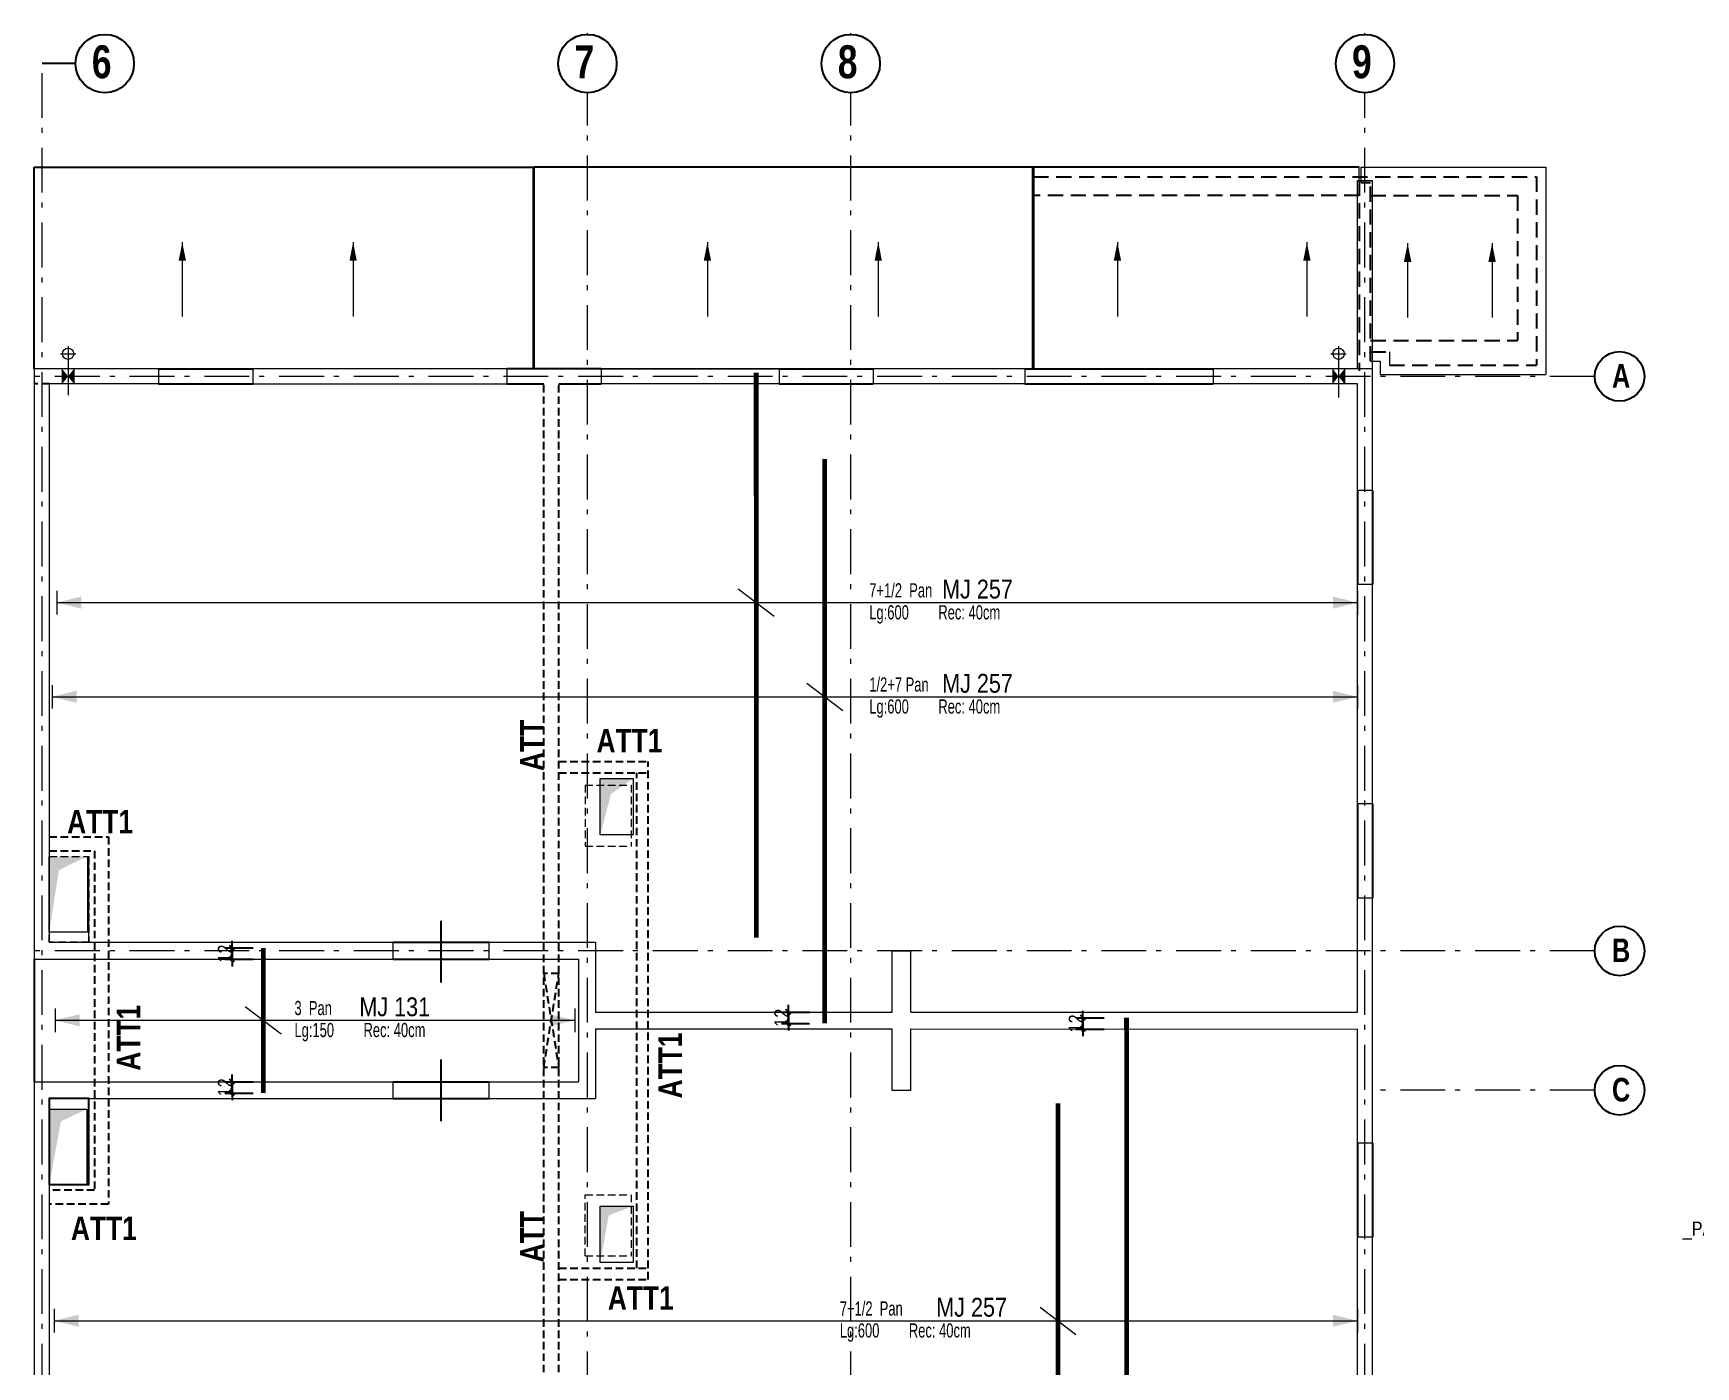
# Model space of a CAD drawing. Header units: centimetres. Extents: x 24964 to 31264, y 2319 to 6519.
# Drawn here: x 28473 to 30239, y 3850 to 5266 of the extents above; entities that cross this region are included whole.
import ezdxf
from ezdxf.enums import TextEntityAlignment as Align

# ---------------------------------------------------------------- set-up
doc = ezdxf.new("R2010")
doc.units = ezdxf.units.CM
doc.header["$LTSCALE"] = 12.7
doc.header["$PDMODE"] = 1
doc.header["$PDSIZE"] = -2
for name, pattern in [('CACHEX2', [19.05, 12.7, -6.35]), ('Style de ligne -6', [2.08328, 1.25, -0.41656, 0.13886, -0.27786]), ('TIRETPTX2', [50.8, 25.4, -12.7, 0, -12.7])]:
    doc.linetypes.add(name, pattern=pattern)
doc.layers.get('0').update_dxf_attribs({"lineweight": 5})
for name, color, linetype in [('01_ARMA_INF', 50, 'Continuous'), ('01_linteaux', 2, 'Continuous'), ('01_murs_sup', 2, 'CACHEX2'), ('01_texte', 230, 'Continuous'), ('_CAD_2_', 2, 'Continuous'), ('AA_COTES', 2, 'Continuous'), ('prlm-GT', 242, 'Continuous')]:
    doc.layers.add(name, color=color, linetype=linetype)
for name, color, linetype, lineweight in [('01_murs_coup', 5, 'Continuous', 60), ('01_résv', 32, 'Continuous', 9), ('B Général', 7, 'Continuous', 5)]:
    doc.layers.add(name, color=color, linetype=linetype, lineweight=lineweight)
doc.styles.add('impact', font='impact.ttf')
doc.styles.add('NARROW', font='ARIALN.TTF')
doc.styles.add('PATIO', font='ARIALN.TTF')
doc.styles.add('STYLE2', font='ARIALN.TTF')
doc.styles.add('Titre', font='ariblk.ttf')
doc.dimstyles.new('JB50', dxfattribs={"dimscale": 0.1, "dimtxt": 150, "dimasz": 15, "dimexe": 0.1, "dimexo": 0.1, "dimgap": 0.09, "dimtad": 1, "dimdec": 1, "dimdsep": 46, "dimtxsty": 'STYLE2', "dimblk1": 'BOND_G', "dimblk2": 'BOND_D', "dimsah": 1, "dimcen": 1.5, "dimdle": 0.01, "dimse1": 1, "dimse2": 1, "dimclrd": 4, "dimclre": 2, "dimclrt": 6, "dimazin": 2, "dimtfac": 2.333333, "dimtdec": 1, "dimtix": 1, "dimtmove": 2, "dimatfit": 3, "dimldrblk": 'BOND_G', "dimfxl": 1, "dimtolj": 1, "dimtzin": 0, "dimarcsym": 0})

# ---------------------------------------------------------------- blocks, each defined once
blk = doc.blocks.new('BOND_G')
at = {"layer": 'AA_COTES', "color": 0}
for p, q in [((0, -5), (0, 15)), ((5, 0), (-5, 0)), ((1.8, 1.8), (-1.8, -1.8))]:
    blk.add_line(p, q, dxfattribs=at)
blk = doc.blocks.new('BOND_D')
at = {"layer": 'AA_COTES', "color": 0}
for p, q in [((5, 0), (-5, 0)), ((-1.8, -1.8), (1.8, 1.8)), ((0, 5), (0, -15))]:
    blk.add_line(p, q, dxfattribs=at)
blk = doc.blocks.new('*D2935')
at = {"color": 4, "lineweight": -2, "ltscale": 2, "transparency": 16777216}
for p, q in [((29588, 4221.8), (29588, 4223.3)), ((29588, 4220.3), (29588, 4208.3)), ((29588, 4206.8), (29588, 4205.3))]:
    blk.add_line(p, q, dxfattribs=at)
at = {"layer": 'Defpoints', "color": 0, "ltscale": 2, "transparency": 16777216}
for p in [(29634.3, 4220.3), (29588, 4208.3), (29623, 4208.3)]:
    blk.add_point(p, dxfattribs=at)
at = {"color": 4, "lineweight": -2, "ltscale": 2, "transparency": 16777216, "xscale": 1.5, "yscale": 1.5, "zscale": 1.5}
for name, p, rotation in [('BOND_G', (29588, 4220.3), 270), ('BOND_D', (29588, 4208.3), 90)]:
    blk.add_blockref(name, p, dxfattribs=dict(at, rotation=rotation))
at = {"color": 6, "ltscale": 2, "transparency": 16777216, "insert": (29580.5, 4214.3), "char_height": 15, "attachment_point": 5, "rotation": 90, "style": 'STYLE2'}
blk.add_mtext('\\A1;12', dxfattribs=at)
blk = doc.blocks.new('*D2940')
at = {"color": 4, "lineweight": -2, "transparency": 16777216}
for p, q in [((29275.3, 4227.9), (29275.3, 4229.4)), ((29275.3, 4226.4), (29275.3, 4214.3)), ((29275.3, 4212.8), (29275.3, 4211.3))]:
    blk.add_line(p, q, dxfattribs=at)
at = {"layer": 'Defpoints', "color": 0, "transparency": 16777216}
for p in [(29279.7, 4226.4), (29275.3, 4214.3), (29313.8, 4214.3)]:
    blk.add_point(p, dxfattribs=at)
at = {"color": 4, "lineweight": -2, "transparency": 16777216, "xscale": 1.5, "yscale": 1.5, "zscale": 1.5}
for name, p, rotation in [('BOND_G', (29275.3, 4226.4), 270), ('BOND_D', (29275.3, 4214.3), 90)]:
    blk.add_blockref(name, p, dxfattribs=dict(at, rotation=rotation))
at = {"color": 6, "transparency": 16777216, "insert": (29267.8, 4220.3), "char_height": 15, "attachment_point": 5, "rotation": 90, "style": 'STYLE2'}
blk.add_mtext('\\A1;12', dxfattribs=at)
blk = doc.blocks.new('*D2954')
at = {"color": 4, "lineweight": -2, "ltscale": 2, "transparency": 16777216}
for p, q in [((28684.5, 4295.9), (28684.5, 4297.4)), ((28684.5, 4294.4), (28684.5, 4282.4)), ((28684.5, 4280.9), (28684.5, 4279.4))]:
    blk.add_line(p, q, dxfattribs=at)
at = {"layer": 'Defpoints', "color": 0, "ltscale": 2, "transparency": 16777216}
for p in [(28717.6, 4294.4), (28684.5, 4282.4), (28733.6, 4282.4)]:
    blk.add_point(p, dxfattribs=at)
at = {"color": 4, "lineweight": -2, "ltscale": 2, "transparency": 16777216, "xscale": 1.5, "yscale": 1.5, "zscale": 1.5}
for name, p, rotation in [('BOND_G', (28684.5, 4294.4), 270), ('BOND_D', (28684.5, 4282.4), 90)]:
    blk.add_blockref(name, p, dxfattribs=dict(at, rotation=rotation))
at = {"color": 6, "ltscale": 2, "transparency": 16777216, "insert": (28677, 4288.4), "char_height": 15, "attachment_point": 5, "rotation": 90, "style": 'STYLE2'}
blk.add_mtext('\\A1;12', dxfattribs=at)
blk = doc.blocks.new('*D2955')
at = {"color": 4, "lineweight": -2, "ltscale": 2, "transparency": 16777216}
for p, q in [((28684.5, 4153.9), (28684.5, 4155.4)), ((28684.5, 4152.4), (28684.5, 4140.4)), ((28684.5, 4138.9), (28684.5, 4137.4))]:
    blk.add_line(p, q, dxfattribs=at)
at = {"layer": 'Defpoints', "color": 0, "ltscale": 2, "transparency": 16777216}
for p in [(28701.1, 4152.4), (28684.5, 4140.4), (28717.6, 4140.4)]:
    blk.add_point(p, dxfattribs=at)
at = {"color": 4, "lineweight": -2, "ltscale": 2, "transparency": 16777216, "xscale": 1.5, "yscale": 1.5, "zscale": 1.5}
for name, p, rotation in [('BOND_G', (28684.5, 4152.4), 270), ('BOND_D', (28684.5, 4140.4), 90)]:
    blk.add_blockref(name, p, dxfattribs=dict(at, rotation=rotation))
at = {"color": 6, "ltscale": 2, "transparency": 16777216, "insert": (28677, 4146.4), "char_height": 15, "attachment_point": 5, "rotation": 90, "style": 'STYLE2'}
blk.add_mtext('\\A1;12', dxfattribs=at)

msp = doc.modelspace()

# ---------------------------------------------------------------- linework, layer by layer
at = {"layer": '01_ARMA_INF', "linetype": 'Continuous', "lineweight": 0, "const_width": 5, "flags": 128}
for points in [[(29241.06, 4905.39), (29241.15, 4305.39)], [(29313.73, 4813.72), (29313.82, 4214.32)], [(28717.62, 4294.39), (28717.64, 4140.39)], [(29634.3, 4220.33), (29634.38, 3620.33)], [(29561.52, 4129.39), (29561.6, 3529.29)]]:
    msp.add_lwpolyline(points, dxfattribs=at)
at = {"layer": '01_linteaux'}
for p, q in [((28474.46, 4909.39), (28474.46, 5123.39)), ((28474.46, 5123.39), (29004.46, 5123.39)), ((29004.46, 4909.34), (29004.46, 5123.39)), ((29004.46, 4909.34), (29004.46, 5123.39)), ((29005.46, 4909.34), (29005.46, 5123.39)), ((29005.46, 4909.34), (29005.46, 5123.39)), ((29881.46, 5123.31), (29005.46, 5123.39)), ((29534.46, 5123.34), (29534.46, 4909.34)), ((29535.46, 5123.34), (29535.46, 4909.34)), ((28606.46, 4909.41), (28706.46, 4909.41)), ((29076.46, 4909.41), (28976.46, 4909.41)), ((29265.46, 4909.39), (29365.46, 4909.39)), ((29526.46, 4909.34), (29726.46, 4909.34)), ((28606.46, 4893.41), (28706.46, 4893.41)), ((28976.46, 4893.41), (29015.46, 4893.41)), ((29031.46, 4893.41), (29076.46, 4893.41)), ((29265.46, 4893.39), (29365.46, 4893.39)), ((29526.46, 4893.34), (29726.46, 4893.34)), ((29879.46, 4780.31), (29879.46, 4680.31)), ((29895.46, 4780.31), (29895.46, 4680.31)), ((29879.46, 4447.31), (29879.46, 4347.31)), ((29895.46, 4447.31), (29895.46, 4347.31)), ((28906.46, 4257.63), (28906.46, 4323.31)), ((28855.46, 4300.39), (28957.46, 4300.39)), ((28474.46, 4282.39), (28474.46, 4152.39)), ((28855.46, 4282.39), (28957.46, 4282.39)), ((28906.46, 4110.32), (28906.46, 4176)), ((28855.46, 4152.39), (28957.46, 4152.39)), ((28855.46, 4134.39), (28957.46, 4134.39)), ((29879.46, 4087.31), (29879.46, 3987.31)), ((29895.46, 4087.31), (29895.46, 3987.31))]:
    msp.add_line(p, q, dxfattribs=at)
at = {"layer": '01_linteaux', "lineweight": 0}
for p, q in [((29881.46, 5109.31), (29881.46, 5123.31)), ((29883.46, 5123.31), (30079.46, 5123.31)), ((29883.46, 5107.31), (29883.46, 5123.31)), ((30079.46, 5123.31), (30079.46, 4903.31)), ((29879.46, 4909.31), (29879.46, 5109.31)), ((29879.46, 5109.31), (29895.46, 5109.31)), ((29879.46, 4909.31), (29879.46, 5109.31)), ((29895.46, 4909.31), (29895.46, 5109.31)), ((29895.46, 4917.31), (29895.46, 5109.31)), ((28502.3, 4925.34), (28518.61, 4925.34)), ((29851.31, 4925.31), (29867.62, 4925.31)), ((29859.46, 4933.47), (29859.46, 4878.98)), ((29913.46, 4927.31), (29913.46, 4913.31)), ((29893.46, 4917.31), (29903.46, 4917.31)), ((29903.46, 4917.31), (29903.46, 4903.31)), ((29903.46, 4903.31), (30079.46, 4903.31))]:
    msp.add_line(p, q, dxfattribs=at)
at = {"layer": '01_linteaux', "linetype": 'TIRETPTX2', "ltscale": 0.01}
msp.add_line((28474.46, 5109.34), (28474.46, 5117.34), dxfattribs=at)
at = {"layer": '01_linteaux', "color": 230, "lineweight": 0}
for p, q in [((28631.72, 5043.91), (28631.72, 4965.05)), ((28813.12, 5043.91), (28813.12, 4965.05)), ((29189.31, 5043.91), (29189.31, 4965.05)), ((29370.7, 5043.91), (29370.7, 4965.05)), ((29624.65, 5043.91), (29624.65, 4965.05)), ((29825.83, 5043.91), (29825.83, 4965.05)), ((29932.79, 5042.81), (29932.79, 4963.95)), ((30022.47, 5042.81), (30022.47, 4963.95))]:
    msp.add_line(p, q, dxfattribs=at)
at = {"layer": '01_linteaux', "lineweight": 0}
for centre in [(28510.46, 4925.34), (29859.46, 4925.31)]:
    msp.add_circle(centre, 6, dxfattribs=at)
at = {"layer": '01_linteaux', "color": 230, "lineweight": 0}
for points in [[(28631.72, 5043.91), (28627.82, 5024.01), (28631.72, 5024.01)], [(28631.72, 5043.91), (28635.62, 5024.01), (28631.72, 5024.01)], [(28813.12, 5043.91), (28809.22, 5024.01), (28813.12, 5024.01)], [(28813.12, 5043.91), (28817.01, 5024.01), (28813.12, 5024.01)], [(29189.31, 5043.91), (29185.41, 5024.01), (29189.31, 5024.01)], [(29189.31, 5043.91), (29193.21, 5024.01), (29189.31, 5024.01)], [(29370.7, 5043.91), (29366.8, 5024.01), (29370.7, 5024.01)], [(29370.7, 5043.91), (29374.6, 5024.01), (29370.7, 5024.01)], [(29624.65, 5043.91), (29620.75, 5024.01), (29624.65, 5024.01)], [(29624.65, 5043.91), (29628.55, 5024.01), (29624.65, 5024.01)], [(29825.83, 5043.91), (29821.93, 5024.01), (29825.83, 5024.01)], [(29825.83, 5043.91), (29829.73, 5024.01), (29825.83, 5024.01)], [(29932.79, 5042.81), (29928.89, 5022.91), (29932.79, 5022.91)], [(29932.79, 5042.81), (29936.69, 5022.91), (29932.79, 5022.91)], [(30022.47, 5042.81), (30018.57, 5022.91), (30022.47, 5022.91)], [(30022.47, 5042.81), (30026.37, 5022.91), (30022.47, 5022.91)]]:
    msp.add_solid(points, dxfattribs=at)
at = {"layer": '01_murs_coup', "linetype": 'Continuous', "lineweight": 18}
for p, q in [((28606.46, 4909.41), (28474.46, 4909.39)), ((28474.46, 4909.39), (28474.46, 4282.39)), ((28606.46, 4909.41), (28606.46, 4893.41)), ((28976.46, 4909.41), (28706.46, 4909.41)), ((28706.46, 4909.41), (28706.46, 4893.41)), ((28976.46, 4909.41), (28976.46, 4893.41)), ((29265.46, 4909.39), (29076.46, 4909.41)), ((29076.46, 4909.41), (29076.46, 4893.41)), ((29076.46, 4909.41), (29265.46, 4909.41)), ((29265.46, 4909.39), (29265.46, 4893.39)), ((29526.46, 4909.34), (29365.46, 4909.39)), ((29365.46, 4909.39), (29365.46, 4893.39)), ((29526.46, 4909.34), (29526.46, 4893.34)), ((29895.46, 4909.31), (29726.46, 4909.34)), ((29726.46, 4909.34), (29726.46, 4893.34)), ((29895.46, 4780.31), (29895.46, 4909.31)), ((28606.46, 4893.41), (28490.46, 4893.39)), ((28490.46, 4893.39), (28490.46, 4300.39)), ((28706.46, 4893.41), (28976.46, 4893.41)), ((29265.46, 4893.39), (29076.46, 4893.41)), ((29526.46, 4893.34), (29365.46, 4893.39)), ((29879.46, 4893.31), (29726.46, 4893.34)), ((29879.46, 4780.31), (29879.46, 4893.31)), ((29895.46, 4780.31), (29879.46, 4780.31)), ((29879.46, 4447.31), (29879.46, 4680.31)), ((29895.46, 4680.31), (29879.46, 4680.31)), ((29895.46, 4447.31), (29895.46, 4680.31)), ((29895.46, 4447.31), (29879.46, 4447.31)), ((29879.46, 4226.29), (29879.46, 4347.31)), ((29895.46, 4347.31), (29879.46, 4347.31)), ((29895.46, 4087.31), (29895.46, 4347.31)), ((28490.46, 4300.39), (28855.46, 4300.39)), ((28855.46, 4282.39), (28855.46, 4300.39)), ((28957.46, 4300.39), (29070.46, 4300.39)), ((28957.46, 4282.39), (28957.46, 4300.39)), ((29070.46, 4300.39), (29070.46, 4226.36)), ((29385.46, 4226.36), (29385.46, 4291.36)), ((29405.46, 4291.36), (29385.46, 4291.36)), ((29385.46, 4291.31), (29405.46, 4291.31)), ((29405.46, 4226.36), (29405.46, 4291.36)), ((28474.46, 4282.39), (28855.46, 4282.39)), ((28957.46, 4282.39), (29052.46, 4282.39)), ((29052.46, 4282.39), (29052.46, 4152.39)), ((29070.46, 4226.36), (29385.46, 4226.36)), ((29405.46, 4226.36), (29879.46, 4226.29)), ((29070.46, 4208.36), (29070.46, 4134.39)), ((29070.46, 4208.36), (29385.46, 4208.36)), ((29385.46, 4143.36), (29385.46, 4208.36)), ((29405.46, 4208.36), (29879.46, 4208.29)), ((29405.46, 4143.36), (29405.46, 4208.36)), ((29879.46, 4087.31), (29879.46, 4208.29)), ((28474.46, 4152.39), (28474.46, 3525.39)), ((28474.46, 4152.39), (28855.46, 4152.39)), ((28855.46, 4134.39), (28855.46, 4152.39)), ((28957.46, 4152.39), (29052.46, 4152.39)), ((28957.46, 4134.39), (28957.46, 4152.39)), ((28490.46, 4134.39), (28490.46, 3541.39)), ((28490.46, 4134.39), (28855.46, 4134.39)), ((28957.46, 4134.39), (29070.46, 4134.39)), ((29385.46, 4143.36), (29405.46, 4143.36)), ((29895.46, 4087.31), (29879.46, 4087.31)), ((29879.46, 3754.31), (29879.46, 3987.31)), ((29895.46, 3987.31), (29879.46, 3987.31)), ((29895.46, 3754.31), (29895.46, 3987.31))]:
    msp.add_line(p, q, dxfattribs=at)
at = {"layer": '01_murs_sup', "ltscale": 0.1}
for p, q in [((29535.46, 5113.31), (30069.46, 5113.31)), ((29881.46, 5109.31), (29881.46, 4907.31)), ((29893.46, 4917.31), (29893.46, 5107.31)), ((30069.46, 5113.31), (30069.46, 4913.31)), ((29881.46, 5093.31), (29534.46, 5093.31)), ((29893.46, 5093.31), (30049.46, 5093.31)), ((30049.46, 5093.31), (30049.46, 4939.31)), ((29893.46, 4939.31), (30049.46, 4939.31)), ((29893.46, 4927.31), (29913.46, 4927.31)), ((29913.46, 4913.31), (30069.46, 4913.31))]:
    msp.add_line(p, q, dxfattribs=at)
at = {"layer": '01_murs_sup'}
msp.add_line((29883.46, 5107.31), (29893.46, 5107.31), dxfattribs=at)
at = {"layer": '01_murs_sup', "ltscale": 0.05}
for p, q in [((28490.46, 4893.39), (28474.46, 4893.39)), ((29015.46, 3541.39), (29015.46, 4893.41)), ((29031.46, 3541.39), (29031.46, 4893.41)), ((29031.46, 4492.36), (29126.46, 4492.36)), ((29126.46, 3942.39), (29126.46, 4492.36)), ((29031.46, 4480.36), (29126.46, 4480.36)), ((29114.46, 3954.39), (29114.46, 4480.36)), ((28490.39, 4412.39), (28553.46, 4412.39)), ((28490.39, 4397.39), (28538.46, 4397.39)), ((28538.46, 4397.39), (28538.46, 4037.35)), ((28553.46, 4412.39), (28553.46, 4022.35)), ((29031.46, 4267.39), (29015.46, 4267.39)), ((29015.46, 4167.39), (29031.46, 4267.39)), ((29015.46, 4267.39), (29031.46, 4167.39)), ((29031.46, 4167.39), (29015.46, 4167.39)), ((28538.46, 4037.35), (28490.46, 4037.35)), ((28553.46, 4022.35), (28490.46, 4022.35)), ((29031.46, 3954.39), (29126.46, 3954.39)), ((29031.46, 3942.39), (29126.46, 3942.39))]:
    msp.add_line(p, q, dxfattribs=at)
at = {"layer": '01_résv'}
for p, q in [((28510.46, 4933.5), (28510.46, 4881.21)), ((29075.45, 4474.36), (29110.55, 4474.36)), ((29075.45, 4414.36), (29075.45, 4474.36)), ((29110.55, 4474.36), (29110.55, 4414.36)), ((29110.55, 4414.36), (29075.45, 4414.36)), ((28490.41, 4311.35), (28490.41, 4391.39)), ((28530.89, 4391.39), (28530.91, 4311.35)), ((28532.46, 4300.39), (28532.46, 4391.39)), ((28530.91, 4311.35), (28490.41, 4311.35)), ((28532.46, 4134.39), (28532.47, 4043.29)), ((28490.46, 4043.35), (28490.46, 4123.35)), ((28490.46, 4123.35), (28530.36, 4123.35)), ((28530.36, 4123.35), (28530.36, 4043.35)), ((28490.47, 4043.29), (28532.47, 4043.29)), ((29075.45, 4020.39), (29110.43, 4020.39)), ((29075.45, 3960.39), (29075.45, 4020.39)), ((29110.43, 4020.39), (29110.43, 3960.39)), ((29110.43, 3960.39), (29075.45, 3960.39))]:
    msp.add_line(p, q, dxfattribs=at)
at = {"layer": '01_résv', "lineweight": 0}
for p, q in [((28504.2, 4909.32), (28504.2, 4893.32)), ((28516.7, 4909.31), (28516.7, 4893.32)), ((29853.21, 4909.32), (29853.21, 4893.32)), ((29865.71, 4909.31), (29865.71, 4893.32))]:
    msp.add_line(p, q, dxfattribs=at)
at = {"layer": '01_résv', "linetype": 'CACHEX2', "ltscale": 0.05}
for p, q in [((29059.46, 4467.39), (29108.46, 4467.39)), ((29059.46, 4467.39), (29059.46, 4402.39)), ((29108.46, 4467.39), (29108.46, 4402.39)), ((29059.46, 4402.39), (29108.46, 4402.39)), ((29059.46, 3967.39), (29059.46, 4032.39)), ((29059.46, 4032.39), (29108.46, 4032.39)), ((29108.46, 4032.39), (29108.46, 3967.39)), ((29059.46, 3967.39), (29108.86, 3967.39))]:
    msp.add_line(p, q, dxfattribs=at)
msp.add_lwpolyline([(28490.39, 4391.39), (28532.38, 4391.39), (28532.38, 4300.39), (28490.39, 4300.39)], close=True, dxfattribs=at)
at = {"layer": '01_résv'}
for points in [[(28504.2, 4909.32), (28504.2, 4893.32), (28516.7, 4893.32), (28516.7, 4909.31)], [(29853.21, 4909.32), (29853.21, 4893.32), (29865.71, 4893.32), (29865.71, 4909.31)], [(29075.45, 4414.36), (29075.45, 4474.36), (29086.95, 4457.88)], [(29075.45, 4474.36), (29110.55, 4474.36), (29086.91, 4457.93)], [(28490.39, 4391.58), (28530.39, 4391.58), (28500.76, 4377.05)], [(28490.43, 4311.35), (28490.41, 4391.39), (28500.76, 4377.05)], [(28490.46, 4043.35), (28490.46, 4123.35), (28502.86, 4110.29)], [(28490.46, 4123.35), (28530.36, 4123.35), (28502.86, 4110.29)], [(29075.45, 3960.39), (29075.45, 4020.39), (29084.46, 4010.38)], [(29075.45, 4020.39), (29110.43, 4020.39), (29084.46, 4010.38)]]:
    msp.add_solid(points, dxfattribs=at)
at = {"layer": '01_texte'}
msp.add_line((28518.46, 5233.49), (28483, 5233.49), dxfattribs=at)
at = {"layer": '01_texte', "linetype": 'Continuous', "lineweight": 0}
for p, q in [((28498.35, 4673.59), (28498.35, 4648.63)), ((28498.35, 4661.11), (29879.46, 4661.11)), ((29222.06, 4675.61), (29260.14, 4646.6)), ((29879.46, 4673.59), (29879.46, 4648.63)), ((28493.38, 4573.59), (28493.38, 4548.63)), ((29294.86, 4575.61), (29332.94, 4546.6)), ((29879.46, 4573.59), (29879.46, 4548.63)), ((28493.38, 4561.11), (29879.46, 4561.11)), ((28496.57, 4230.07), (28496.57, 4205.11)), ((28698.59, 4232.09), (28736.66, 4203.08)), ((29048.38, 4230.07), (29048.38, 4205.11)), ((28496.57, 4217.59), (29048.38, 4217.59)), ((28495.6, 3911.06), (28495.6, 3886.1)), ((29542.51, 3913.09), (29580.58, 3884.08)), ((29879.46, 3911.06), (29879.46, 3886.1)), ((28495.6, 3898.58), (29879.46, 3898.58))]:
    msp.add_line(p, q, dxfattribs=at)
at = {"layer": '01_texte'}
for centre, radius in [((28549.44, 5233.49), 30.98), ((29061.92, 5233.49), 30.98), ((29341.52, 5233.49), 30.98), ((29887.52, 5233.49), 30.98), ((30157.87, 4901.31), 26.34), ((30157.87, 4291.31), 26.34), ((30157.87, 4143.31), 26.34)]:
    msp.add_circle(centre, radius, dxfattribs=at)
at = {"layer": '01_texte', "linetype": 'Continuous', "lineweight": 0}
for points in [[(28498.35, 4661.11), (28524.44, 4667.57), (28524.44, 4661.11)], [(28498.35, 4661.11), (28524.44, 4654.65), (28524.44, 4661.11)], [(29879.46, 4661.11), (29853.37, 4667.57), (29853.37, 4661.11)], [(29879.46, 4661.11), (29853.37, 4654.65), (29853.37, 4661.11)], [(28493.38, 4561.11), (28519.47, 4567.57), (28519.47, 4561.11)], [(28493.38, 4561.11), (28519.47, 4554.65), (28519.47, 4561.11)], [(29879.46, 4561.11), (29853.37, 4567.57), (29853.37, 4561.11)], [(29879.46, 4561.11), (29853.37, 4554.65), (29853.37, 4561.11)], [(28496.57, 4217.59), (28522.66, 4224.05), (28522.66, 4217.59)], [(29048.38, 4217.59), (29022.29, 4224.05), (29022.29, 4217.59)], [(28496.57, 4217.59), (28522.66, 4211.13), (28522.66, 4217.59)], [(29048.38, 4217.59), (29022.29, 4211.13), (29022.29, 4217.59)], [(28495.6, 3898.58), (28521.69, 3905.04), (28521.69, 3898.58)], [(29879.46, 3898.58), (29853.37, 3905.04), (29853.37, 3898.58)], [(28495.6, 3898.58), (28521.69, 3892.12), (28521.69, 3898.58)], [(29879.46, 3898.58), (29853.37, 3892.12), (29853.37, 3898.58)]]:
    msp.add_solid(points, dxfattribs=at)
at = {"layer": 'B Général', "color": 1, "linetype": 'Style de ligne -6', "lineweight": 13, "ltscale": 3, "true_color": 0xff0000}
for p, q in [((29062, 5264.47), (29062, 5265.66)), ((29062, 5264.47), (29062, 5265.66)), ((29341.51, 5264.47), (29341.51, 5265.66)), ((29341.51, 5264.47), (29341.51, 5265.66)), ((29887.47, 5264.47), (29887.47, 5265.66)), ((29887.47, 5264.47), (29887.47, 5265.66)), ((28483.02, 3429.56), (28483, 5233.49)), ((29062.02, 3342.01), (29062, 5202.51)), ((29341.54, 3342.01), (29341.51, 5202.51)), ((29887.47, 3429.56), (29887.47, 5202.51)), ((30131.53, 4901.31), (25462.58, 4901.31)), ((30131.53, 4291.31), (25262.8, 4291.31)), ((30131.53, 4143.31), (29895.46, 4143.31))]:
    msp.add_line(p, q, dxfattribs=at)
at = {"layer": 'B Général', "color": 7, "linetype": 'Continuous', "lineweight": 5}
for p, q in [((29879.46, 4447.31), (29879.46, 4680.31)), ((29879.46, 3754.31), (29879.46, 3987.31))]:
    msp.add_line(p, q, dxfattribs=at)
at = {"layer": 'prlm-GT'}
msp.add_lwpolyline([(28490.39, 4043.29), (28532.39, 4043.29), (28532.38, 4134.39), (28490.39, 4134.39)], close=True, dxfattribs=at)

# ---------------------------------------------------------------- texts
at = {"layer": '01_texte', "style": 'impact'}
for s, p in [('6', (28546.1, 5235.37)), ('7', (29058.58, 5235.37)), ('8', (29338.18, 5235.37)), ('9', (29884.18, 5235.37))]:
    msp.add_text(s, height=35, dxfattribs=at).set_placement(p, align=Align.MIDDLE_CENTER)
for s, p in [('A', (30149.77, 4889.4)), ('B', (30149.77, 4279.4)), ('C', (30149.77, 4131.4))]:
    msp.add_text(s, height=25, rotation=0, dxfattribs=at).set_placement(p)
at = {"layer": '01_texte', "ltscale": 5, "style": 'PATIO', "width": 0.8}
for s, p in [('7+1/2  Pan', (29361.14, 4666.64)), ('Lg:600', (29361.14, 4643.31)), ('Rec: 40cm', (29434.48, 4643.31)), ('1/2+7 Pan', (29361.16, 4566.64)), ('Lg:600', (29361.16, 4543.31)), ('Rec: 40cm', (29434.49, 4543.31)), ('3  Pan', (28750.81, 4223.12)), ('Lg:150', (28750.81, 4199.79)), ('Rec: 40cm', (28824.15, 4199.79)), ('7+1/2  Pan', (29329.87, 3904.12)), ('Lg:600', (29329.87, 3880.78)), ('Rec: 40cm', (29403.2, 3880.78))]:
    msp.add_text(s, height=15, dxfattribs=at).set_placement(p)
at = {"layer": '01_texte', "ltscale": 5, "style": 'PATIO'}
for s, p in [('MJ 257', (29438.48, 4665.44)), ('MJ 257', (29438.5, 4565.44)), ('MJ 131', (28819.72, 4221.92)), ('MJ 257', (29432.28, 3902.91))]:
    msp.add_text(s, height=20, dxfattribs=at).set_placement(p)
at = {"layer": '01_texte', "style": 'Titre', "width": 0.7}
for s, p in [('ATT ', (29022.95, 4513.35)), ('ATT1 ', (28594.58, 4202.96)), ('ATT1 ', (29169.72, 4173.54)), ('ATT ', (29022.95, 3991.6))]:
    msp.add_text(s, height=25, rotation=90, dxfattribs=at).set_placement(p, align=Align.BOTTOM_CENTER)
for p in [(29110.41, 4494.47), (28548.34, 4408.52), (28552.34, 3976.72), (29122.41, 3902.75)]:
    msp.add_text('ATT1 ', height=25, dxfattribs=at).set_placement(p, align=Align.BOTTOM_CENTER)
at = {"layer": '_CAD_2_', "color": 2, "style": 'NARROW'}
msp.add_text('_PANNEAUX EN TIROIRS PREVOIR RECOUVREMENTS DECALES', height=15, dxfattribs=at).set_placement((30224.86, 3996.42), align=Align.MIDDLE_LEFT)

# ---------------------------------------------------------------- dimensions: what is measured, and where the dimension line sits
at = {"ltscale": 2}
for base, p1, p2, picture, middle in [((28684.55, 4282.39), (28717.62, 4294.39), (28733.62, 4282.39), '*D2954', (28677.01, 4288.39)), ((29588, 4208.33), (29634.3, 4220.33), (29623, 4208.33), '*D2935', (29580.46, 4214.33)), ((28684.55, 4140.39), (28701.09, 4152.39), (28717.64, 4140.39), '*D2955', (28677.01, 4146.39))]:
    dim = msp.add_linear_dim(base=base, p1=p1, p2=p2, angle=90, dimstyle='JB50', dxfattribs=at)
    dim.commit()
    dim.dimension.update_dxf_attribs({"geometry": picture, "text_midpoint": middle})
dim = msp.add_linear_dim(base=(29275.29, 4214.32), p1=(29279.69, 4226.36), p2=(29313.82, 4214.32), angle=90, dimstyle='JB50')
dim.commit()
dim.dimension.update_dxf_attribs({"geometry": '*D2940', "text_midpoint": (29267.75, 4220.34)})

doc.saveas('drawing.dxf')
